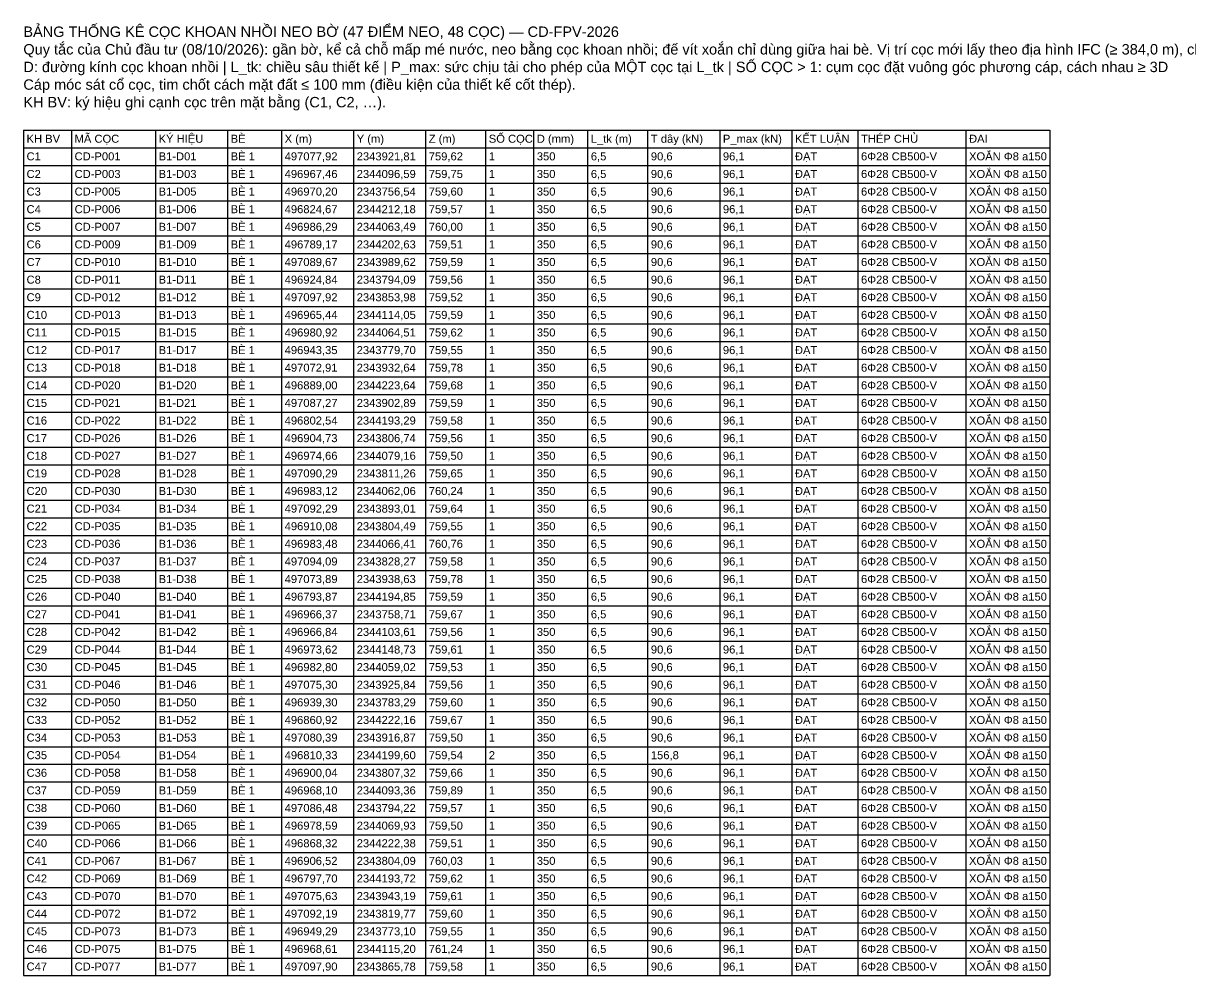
# Model space of a CAD drawing. Header units: metres. Extents: x 496742 to 497680, y 2343756 to 2344226.
# Drawn here: x 497127.9 to 497302.9, y 2344082.9 to 2344225.7 of the extents above; entities that cross this region are included whole.
import ezdxf

# ---------------------------------------------------------------- set-up
doc = ezdxf.new("R2010")
doc.units = ezdxf.units.M
doc.layers.add('07_BANG_THONG_KE_COC_BO', color=7, linetype='Continuous')
doc.styles.add('VN', font='arial.ttf')

msp = doc.modelspace()

# ---------------------------------------------------------------- linework, layer by layer
at = {"layer": '07_BANG_THONG_KE_COC_BO'}
for p, q in [((497127.92, 2344209.648), (497281.82, 2344209.648)), ((497127.92, 2344209.648), (497127.92, 2344082.928)), ((497135.12, 2344209.648), (497135.12, 2344082.928)), ((497147.72, 2344209.648), (497147.72, 2344082.928)), ((497158.52, 2344209.648), (497158.52, 2344082.928)), ((497166.62, 2344209.648), (497166.62, 2344082.928)), ((497177.42, 2344209.648), (497177.42, 2344082.928)), ((497188.22, 2344209.648), (497188.22, 2344082.928)), ((497197.22, 2344209.648), (497197.22, 2344082.928)), ((497204.42, 2344209.648), (497204.42, 2344082.928)), ((497212.52, 2344209.648), (497212.52, 2344082.928)), ((497221.52, 2344209.648), (497221.52, 2344082.928)), ((497232.32, 2344209.648), (497232.32, 2344082.928)), ((497243.12, 2344209.648), (497243.12, 2344082.928)), ((497253.02, 2344209.648), (497253.02, 2344082.928)), ((497269.22, 2344209.648), (497269.22, 2344082.928)), ((497281.82, 2344209.648), (497281.82, 2344082.928)), ((497127.92, 2344207.008), (497281.82, 2344207.008)), ((497127.92, 2344204.368), (497281.82, 2344204.368)), ((497127.92, 2344201.728), (497281.82, 2344201.728)), ((497127.92, 2344199.088), (497281.82, 2344199.088)), ((497127.92, 2344196.448), (497281.82, 2344196.448)), ((497127.92, 2344193.808), (497281.82, 2344193.808)), ((497127.92, 2344191.168), (497281.82, 2344191.168)), ((497127.92, 2344188.528), (497281.82, 2344188.528)), ((497127.92, 2344185.888), (497281.82, 2344185.888)), ((497127.92, 2344183.248), (497281.82, 2344183.248)), ((497127.92, 2344180.608), (497281.82, 2344180.608)), ((497127.92, 2344177.968), (497281.82, 2344177.968)), ((497127.92, 2344175.328), (497281.82, 2344175.328)), ((497127.92, 2344172.688), (497281.82, 2344172.688)), ((497127.92, 2344170.048), (497281.82, 2344170.048)), ((497127.92, 2344167.408), (497281.82, 2344167.408)), ((497127.92, 2344164.768), (497281.82, 2344164.768)), ((497127.92, 2344162.128), (497281.82, 2344162.128)), ((497127.92, 2344159.488), (497281.82, 2344159.488)), ((497127.92, 2344156.848), (497281.82, 2344156.848)), ((497127.92, 2344154.208), (497281.82, 2344154.208)), ((497127.92, 2344151.568), (497281.82, 2344151.568)), ((497127.92, 2344148.928), (497281.82, 2344148.928)), ((497127.92, 2344146.288), (497281.82, 2344146.288)), ((497127.92, 2344143.648), (497281.82, 2344143.648)), ((497127.92, 2344141.008), (497281.82, 2344141.008)), ((497127.92, 2344138.368), (497281.82, 2344138.368)), ((497127.92, 2344135.728), (497281.82, 2344135.728)), ((497127.92, 2344133.088), (497281.82, 2344133.088)), ((497127.92, 2344130.448), (497281.82, 2344130.448)), ((497127.92, 2344127.808), (497281.82, 2344127.808)), ((497127.92, 2344125.168), (497281.82, 2344125.168)), ((497127.92, 2344122.528), (497281.82, 2344122.528)), ((497127.92, 2344119.888), (497281.82, 2344119.888)), ((497127.92, 2344117.248), (497281.82, 2344117.248)), ((497127.92, 2344114.608), (497281.82, 2344114.608)), ((497127.92, 2344111.968), (497281.82, 2344111.968)), ((497127.92, 2344109.328), (497281.82, 2344109.328)), ((497127.92, 2344106.688), (497281.82, 2344106.688)), ((497127.92, 2344104.048), (497281.82, 2344104.048)), ((497127.92, 2344101.408), (497281.82, 2344101.408)), ((497127.92, 2344098.768), (497281.82, 2344098.768)), ((497127.92, 2344096.128), (497281.82, 2344096.128)), ((497127.92, 2344093.488), (497281.82, 2344093.488)), ((497127.92, 2344090.848), (497281.82, 2344090.848)), ((497127.92, 2344088.208), (497281.82, 2344088.208)), ((497127.92, 2344085.568), (497281.82, 2344085.568)), ((497127.92, 2344082.928), (497281.82, 2344082.928))]:
    msp.add_line(p, q, dxfattribs=at)

# ---------------------------------------------------------------- texts
at = {"layer": '07_BANG_THONG_KE_COC_BO', "style": 'VN'}
for s, height, p in [('BẢNG THỐNG KÊ CỌC KHOAN NHỒI NEO BỜ (47 ĐIỂM NEO, 48 CỌC) — CD-FPV-2026', 1.56, (497127.92, 2344223.64)), ('Quy tắc của Chủ đầu tư (08/10/2026): gần bờ, kể cả chỗ mấp mé nước, neo bằng cọc khoan nhồi; đế vít xoắn chỉ dùng giữa hai bè. Vị trí cọc mới lấy theo địa hình IFC (≥ 384,0 m), chưa phải khảo sát.', 1.56, (497127.92, 2344221)), ('D: đường kính cọc khoan nhồi | L_tk: chiều sâu thiết kế | P_max: sức chịu tải cho phép của MỘT cọc tại L_tk | SỐ CỌC > 1: cụm cọc đặt vuông góc phương cáp, cách nhau ≥ 3D', 1.56, (497127.92, 2344218.36)), ('Cáp móc sát cổ cọc, tim chốt cách mặt đất ≤ 100 mm (điều kiện của thiết kế cốt thép).', 1.56, (497127.92, 2344215.72)), ('KH BV: ký hiệu ghi cạnh cọc trên mặt bằng (C1, C2, …).', 1.56, (497127.92, 2344213.08)), ('MÃ CỌC', 1.2, (497135.6, 2344207.776)), ('KÝ HIỆU', 1.2, (497148.2, 2344207.776)), ('BÈ', 1.2, (497159, 2344207.776)), ('SỐ CỌC', 1.2, (497197.7, 2344207.776)), ('KẾT LUẬN', 1.2, (497243.6, 2344207.776)), ('THÉP CHỦ', 1.2, (497253.5, 2344207.776)), ('KH BV', 1.2, (497128.4, 2344207.776)), ('X (m)', 1.2, (497167.1, 2344207.776)), ('Y (m)', 1.2, (497177.9, 2344207.776)), ('Z (m)', 1.2, (497188.7, 2344207.776)), ('D (mm)', 1.2, (497204.9, 2344207.776)), ('L_tk (m)', 1.2, (497213, 2344207.776)), ('T dây (kN)', 1.2, (497222, 2344207.776)), ('P_max (kN)', 1.2, (497232.8, 2344207.776)), ('ĐAI', 1.2, (497269.7, 2344207.776)), ('C1', 1.2, (497128.4, 2344205.136)), ('CD-P001', 1.2, (497135.6, 2344205.136)), ('B1-D01', 1.2, (497148.2, 2344205.136)), ('BÈ 1', 1.2, (497159, 2344205.136)), ('497077,92', 1.2, (497167.1, 2344205.136)), ('2343921,81', 1.2, (497177.9, 2344205.136)), ('759,62', 1.2, (497188.7, 2344205.136)), ('1', 1.2, (497197.7, 2344205.136)), ('350', 1.2, (497204.9, 2344205.136)), ('6,5', 1.2, (497213, 2344205.136)), ('90,6', 1.2, (497222, 2344205.136)), ('96,1', 1.2, (497232.8, 2344205.136)), ('ĐẠT', 1.2, (497243.6, 2344205.136)), ('6Φ28 CB500-V', 1.2, (497253.5, 2344205.136)), ('XOẮN Φ8 a150', 1.2, (497269.7, 2344205.136)), ('BÈ 1', 1.2, (497159, 2344202.496)), ('XOẮN Φ8 a150', 1.2, (497269.7, 2344202.496)), ('C2', 1.2, (497128.4, 2344202.496)), ('CD-P003', 1.2, (497135.6, 2344202.496)), ('B1-D03', 1.2, (497148.2, 2344202.496)), ('496967,46', 1.2, (497167.1, 2344202.496)), ('2344096,59', 1.2, (497177.9, 2344202.496)), ('759,75', 1.2, (497188.7, 2344202.496)), ('1', 1.2, (497197.7, 2344202.496)), ('350', 1.2, (497204.9, 2344202.496)), ('6,5', 1.2, (497213, 2344202.496)), ('90,6', 1.2, (497222, 2344202.496)), ('96,1', 1.2, (497232.8, 2344202.496)), ('ĐẠT', 1.2, (497243.6, 2344202.496)), ('6Φ28 CB500-V', 1.2, (497253.5, 2344202.496)), ('C3', 1.2, (497128.4, 2344199.856)), ('CD-P005', 1.2, (497135.6, 2344199.856)), ('B1-D05', 1.2, (497148.2, 2344199.856)), ('BÈ 1', 1.2, (497159, 2344199.856)), ('496970,20', 1.2, (497167.1, 2344199.856)), ('2343756,54', 1.2, (497177.9, 2344199.856)), ('759,60', 1.2, (497188.7, 2344199.856)), ('1', 1.2, (497197.7, 2344199.856)), ('350', 1.2, (497204.9, 2344199.856)), ('6,5', 1.2, (497213, 2344199.856)), ('90,6', 1.2, (497222, 2344199.856)), ('96,1', 1.2, (497232.8, 2344199.856)), ('ĐẠT', 1.2, (497243.6, 2344199.856)), ('6Φ28 CB500-V', 1.2, (497253.5, 2344199.856)), ('XOẮN Φ8 a150', 1.2, (497269.7, 2344199.856)), ('BÈ 1', 1.2, (497159, 2344197.216)), ('XOẮN Φ8 a150', 1.2, (497269.7, 2344197.216)), ('C4', 1.2, (497128.4, 2344197.216)), ('CD-P006', 1.2, (497135.6, 2344197.216)), ('B1-D06', 1.2, (497148.2, 2344197.216)), ('496824,67', 1.2, (497167.1, 2344197.216)), ('2344212,18', 1.2, (497177.9, 2344197.216)), ('759,57', 1.2, (497188.7, 2344197.216)), ('1', 1.2, (497197.7, 2344197.216)), ('350', 1.2, (497204.9, 2344197.216)), ('6,5', 1.2, (497213, 2344197.216)), ('90,6', 1.2, (497222, 2344197.216)), ('96,1', 1.2, (497232.8, 2344197.216)), ('ĐẠT', 1.2, (497243.6, 2344197.216)), ('6Φ28 CB500-V', 1.2, (497253.5, 2344197.216)), ('C5', 1.2, (497128.4, 2344194.576)), ('CD-P007', 1.2, (497135.6, 2344194.576)), ('B1-D07', 1.2, (497148.2, 2344194.576)), ('BÈ 1', 1.2, (497159, 2344194.576)), ('496986,29', 1.2, (497167.1, 2344194.576)), ('2344063,49', 1.2, (497177.9, 2344194.576)), ('760,00', 1.2, (497188.7, 2344194.576)), ('1', 1.2, (497197.7, 2344194.576)), ('350', 1.2, (497204.9, 2344194.576)), ('6,5', 1.2, (497213, 2344194.576)), ('90,6', 1.2, (497222, 2344194.576)), ('96,1', 1.2, (497232.8, 2344194.576)), ('ĐẠT', 1.2, (497243.6, 2344194.576)), ('6Φ28 CB500-V', 1.2, (497253.5, 2344194.576)), ('XOẮN Φ8 a150', 1.2, (497269.7, 2344194.576)), ('BÈ 1', 1.2, (497159, 2344191.936)), ('XOẮN Φ8 a150', 1.2, (497269.7, 2344191.936)), ('C6', 1.2, (497128.4, 2344191.936)), ('CD-P009', 1.2, (497135.6, 2344191.936)), ('B1-D09', 1.2, (497148.2, 2344191.936)), ('496789,17', 1.2, (497167.1, 2344191.936)), ('2344202,63', 1.2, (497177.9, 2344191.936)), ('759,51', 1.2, (497188.7, 2344191.936)), ('1', 1.2, (497197.7, 2344191.936)), ('350', 1.2, (497204.9, 2344191.936)), ('6,5', 1.2, (497213, 2344191.936)), ('90,6', 1.2, (497222, 2344191.936)), ('96,1', 1.2, (497232.8, 2344191.936)), ('ĐẠT', 1.2, (497243.6, 2344191.936)), ('6Φ28 CB500-V', 1.2, (497253.5, 2344191.936)), ('C7', 1.2, (497128.4, 2344189.296)), ('CD-P010', 1.2, (497135.6, 2344189.296)), ('B1-D10', 1.2, (497148.2, 2344189.296)), ('BÈ 1', 1.2, (497159, 2344189.296)), ('497089,67', 1.2, (497167.1, 2344189.296)), ('2343989,62', 1.2, (497177.9, 2344189.296)), ('759,59', 1.2, (497188.7, 2344189.296)), ('1', 1.2, (497197.7, 2344189.296)), ('350', 1.2, (497204.9, 2344189.296)), ('6,5', 1.2, (497213, 2344189.296)), ('90,6', 1.2, (497222, 2344189.296)), ('96,1', 1.2, (497232.8, 2344189.296)), ('ĐẠT', 1.2, (497243.6, 2344189.296)), ('6Φ28 CB500-V', 1.2, (497253.5, 2344189.296)), ('XOẮN Φ8 a150', 1.2, (497269.7, 2344189.296)), ('BÈ 1', 1.2, (497159, 2344186.656)), ('XOẮN Φ8 a150', 1.2, (497269.7, 2344186.656)), ('C8', 1.2, (497128.4, 2344186.656)), ('CD-P011', 1.2, (497135.6, 2344186.656)), ('B1-D11', 1.2, (497148.2, 2344186.656)), ('496924,84', 1.2, (497167.1, 2344186.656)), ('2343794,09', 1.2, (497177.9, 2344186.656)), ('759,56', 1.2, (497188.7, 2344186.656)), ('1', 1.2, (497197.7, 2344186.656)), ('350', 1.2, (497204.9, 2344186.656)), ('6,5', 1.2, (497213, 2344186.656)), ('90,6', 1.2, (497222, 2344186.656)), ('96,1', 1.2, (497232.8, 2344186.656)), ('ĐẠT', 1.2, (497243.6, 2344186.656)), ('6Φ28 CB500-V', 1.2, (497253.5, 2344186.656)), ('C9', 1.2, (497128.4, 2344184.016)), ('CD-P012', 1.2, (497135.6, 2344184.016)), ('B1-D12', 1.2, (497148.2, 2344184.016)), ('BÈ 1', 1.2, (497159, 2344184.016)), ('497097,92', 1.2, (497167.1, 2344184.016)), ('2343853,98', 1.2, (497177.9, 2344184.016)), ('759,52', 1.2, (497188.7, 2344184.016)), ('1', 1.2, (497197.7, 2344184.016)), ('350', 1.2, (497204.9, 2344184.016)), ('6,5', 1.2, (497213, 2344184.016)), ('90,6', 1.2, (497222, 2344184.016)), ('96,1', 1.2, (497232.8, 2344184.016)), ('ĐẠT', 1.2, (497243.6, 2344184.016)), ('6Φ28 CB500-V', 1.2, (497253.5, 2344184.016)), ('XOẮN Φ8 a150', 1.2, (497269.7, 2344184.016)), ('BÈ 1', 1.2, (497159, 2344181.376)), ('XOẮN Φ8 a150', 1.2, (497269.7, 2344181.376)), ('C10', 1.2, (497128.4, 2344181.376)), ('CD-P013', 1.2, (497135.6, 2344181.376)), ('B1-D13', 1.2, (497148.2, 2344181.376)), ('496965,44', 1.2, (497167.1, 2344181.376)), ('2344114,05', 1.2, (497177.9, 2344181.376)), ('759,59', 1.2, (497188.7, 2344181.376)), ('1', 1.2, (497197.7, 2344181.376)), ('350', 1.2, (497204.9, 2344181.376)), ('6,5', 1.2, (497213, 2344181.376)), ('90,6', 1.2, (497222, 2344181.376)), ('96,1', 1.2, (497232.8, 2344181.376)), ('ĐẠT', 1.2, (497243.6, 2344181.376)), ('6Φ28 CB500-V', 1.2, (497253.5, 2344181.376)), ('C11', 1.2, (497128.4, 2344178.736)), ('CD-P015', 1.2, (497135.6, 2344178.736)), ('B1-D15', 1.2, (497148.2, 2344178.736)), ('BÈ 1', 1.2, (497159, 2344178.736)), ('496980,92', 1.2, (497167.1, 2344178.736)), ('2344064,51', 1.2, (497177.9, 2344178.736)), ('759,62', 1.2, (497188.7, 2344178.736)), ('1', 1.2, (497197.7, 2344178.736)), ('350', 1.2, (497204.9, 2344178.736)), ('6,5', 1.2, (497213, 2344178.736)), ('90,6', 1.2, (497222, 2344178.736)), ('96,1', 1.2, (497232.8, 2344178.736)), ('ĐẠT', 1.2, (497243.6, 2344178.736)), ('6Φ28 CB500-V', 1.2, (497253.5, 2344178.736)), ('XOẮN Φ8 a150', 1.2, (497269.7, 2344178.736)), ('BÈ 1', 1.2, (497159, 2344176.096)), ('XOẮN Φ8 a150', 1.2, (497269.7, 2344176.096)), ('C12', 1.2, (497128.4, 2344176.096)), ('CD-P017', 1.2, (497135.6, 2344176.096)), ('B1-D17', 1.2, (497148.2, 2344176.096)), ('496943,35', 1.2, (497167.1, 2344176.096)), ('2343779,70', 1.2, (497177.9, 2344176.096)), ('759,55', 1.2, (497188.7, 2344176.096)), ('1', 1.2, (497197.7, 2344176.096)), ('350', 1.2, (497204.9, 2344176.096)), ('6,5', 1.2, (497213, 2344176.096)), ('90,6', 1.2, (497222, 2344176.096)), ('96,1', 1.2, (497232.8, 2344176.096)), ('ĐẠT', 1.2, (497243.6, 2344176.096)), ('6Φ28 CB500-V', 1.2, (497253.5, 2344176.096)), ('C13', 1.2, (497128.4, 2344173.456)), ('CD-P018', 1.2, (497135.6, 2344173.456)), ('B1-D18', 1.2, (497148.2, 2344173.456)), ('BÈ 1', 1.2, (497159, 2344173.456)), ('497072,91', 1.2, (497167.1, 2344173.456)), ('2343932,64', 1.2, (497177.9, 2344173.456)), ('759,78', 1.2, (497188.7, 2344173.456)), ('1', 1.2, (497197.7, 2344173.456)), ('350', 1.2, (497204.9, 2344173.456)), ('6,5', 1.2, (497213, 2344173.456)), ('90,6', 1.2, (497222, 2344173.456)), ('96,1', 1.2, (497232.8, 2344173.456)), ('ĐẠT', 1.2, (497243.6, 2344173.456)), ('6Φ28 CB500-V', 1.2, (497253.5, 2344173.456)), ('XOẮN Φ8 a150', 1.2, (497269.7, 2344173.456)), ('XOẮN Φ8 a150', 1.2, (497269.7, 2344170.816)), ('C14', 1.2, (497128.4, 2344170.816)), ('CD-P020', 1.2, (497135.6, 2344170.816)), ('B1-D20', 1.2, (497148.2, 2344170.816)), ('BÈ 1', 1.2, (497159, 2344170.816)), ('496889,00', 1.2, (497167.1, 2344170.816)), ('2344223,64', 1.2, (497177.9, 2344170.816)), ('759,68', 1.2, (497188.7, 2344170.816)), ('1', 1.2, (497197.7, 2344170.816)), ('350', 1.2, (497204.9, 2344170.816)), ('6,5', 1.2, (497213, 2344170.816)), ('90,6', 1.2, (497222, 2344170.816)), ('96,1', 1.2, (497232.8, 2344170.816)), ('ĐẠT', 1.2, (497243.6, 2344170.816)), ('6Φ28 CB500-V', 1.2, (497253.5, 2344170.816)), ('C15', 1.2, (497128.4, 2344168.176)), ('CD-P021', 1.2, (497135.6, 2344168.176)), ('B1-D21', 1.2, (497148.2, 2344168.176)), ('BÈ 1', 1.2, (497159, 2344168.176)), ('497087,27', 1.2, (497167.1, 2344168.176)), ('2343902,89', 1.2, (497177.9, 2344168.176)), ('759,59', 1.2, (497188.7, 2344168.176)), ('1', 1.2, (497197.7, 2344168.176)), ('350', 1.2, (497204.9, 2344168.176)), ('6,5', 1.2, (497213, 2344168.176)), ('90,6', 1.2, (497222, 2344168.176)), ('96,1', 1.2, (497232.8, 2344168.176)), ('ĐẠT', 1.2, (497243.6, 2344168.176)), ('6Φ28 CB500-V', 1.2, (497253.5, 2344168.176)), ('XOẮN Φ8 a150', 1.2, (497269.7, 2344168.176)), ('C16', 1.2, (497128.4, 2344165.536)), ('CD-P022', 1.2, (497135.6, 2344165.536)), ('B1-D22', 1.2, (497148.2, 2344165.536)), ('BÈ 1', 1.2, (497159, 2344165.536)), ('496802,54', 1.2, (497167.1, 2344165.536)), ('2344193,29', 1.2, (497177.9, 2344165.536)), ('759,58', 1.2, (497188.7, 2344165.536)), ('1', 1.2, (497197.7, 2344165.536)), ('350', 1.2, (497204.9, 2344165.536)), ('6,5', 1.2, (497213, 2344165.536)), ('90,6', 1.2, (497222, 2344165.536)), ('96,1', 1.2, (497232.8, 2344165.536)), ('ĐẠT', 1.2, (497243.6, 2344165.536)), ('6Φ28 CB500-V', 1.2, (497253.5, 2344165.536)), ('XOẮN Φ8 a150', 1.2, (497269.7, 2344165.536)), ('C17', 1.2, (497128.4, 2344162.896)), ('CD-P026', 1.2, (497135.6, 2344162.896)), ('B1-D26', 1.2, (497148.2, 2344162.896)), ('BÈ 1', 1.2, (497159, 2344162.896)), ('496904,73', 1.2, (497167.1, 2344162.896)), ('2343806,74', 1.2, (497177.9, 2344162.896)), ('759,56', 1.2, (497188.7, 2344162.896)), ('1', 1.2, (497197.7, 2344162.896)), ('350', 1.2, (497204.9, 2344162.896)), ('6,5', 1.2, (497213, 2344162.896)), ('90,6', 1.2, (497222, 2344162.896)), ('96,1', 1.2, (497232.8, 2344162.896)), ('ĐẠT', 1.2, (497243.6, 2344162.896)), ('6Φ28 CB500-V', 1.2, (497253.5, 2344162.896)), ('XOẮN Φ8 a150', 1.2, (497269.7, 2344162.896)), ('C18', 1.2, (497128.4, 2344160.256)), ('CD-P027', 1.2, (497135.6, 2344160.256)), ('B1-D27', 1.2, (497148.2, 2344160.256)), ('BÈ 1', 1.2, (497159, 2344160.256)), ('496974,66', 1.2, (497167.1, 2344160.256)), ('2344079,16', 1.2, (497177.9, 2344160.256)), ('759,50', 1.2, (497188.7, 2344160.256)), ('1', 1.2, (497197.7, 2344160.256)), ('350', 1.2, (497204.9, 2344160.256)), ('6,5', 1.2, (497213, 2344160.256)), ('90,6', 1.2, (497222, 2344160.256)), ('96,1', 1.2, (497232.8, 2344160.256)), ('ĐẠT', 1.2, (497243.6, 2344160.256)), ('6Φ28 CB500-V', 1.2, (497253.5, 2344160.256)), ('XOẮN Φ8 a150', 1.2, (497269.7, 2344160.256)), ('C19', 1.2, (497128.4, 2344157.616)), ('CD-P028', 1.2, (497135.6, 2344157.616)), ('B1-D28', 1.2, (497148.2, 2344157.616)), ('BÈ 1', 1.2, (497159, 2344157.616)), ('497090,29', 1.2, (497167.1, 2344157.616)), ('2343811,26', 1.2, (497177.9, 2344157.616)), ('759,65', 1.2, (497188.7, 2344157.616)), ('1', 1.2, (497197.7, 2344157.616)), ('350', 1.2, (497204.9, 2344157.616)), ('6,5', 1.2, (497213, 2344157.616)), ('90,6', 1.2, (497222, 2344157.616)), ('96,1', 1.2, (497232.8, 2344157.616)), ('ĐẠT', 1.2, (497243.6, 2344157.616)), ('6Φ28 CB500-V', 1.2, (497253.5, 2344157.616)), ('XOẮN Φ8 a150', 1.2, (497269.7, 2344157.616)), ('C20', 1.2, (497128.4, 2344154.976)), ('CD-P030', 1.2, (497135.6, 2344154.976)), ('B1-D30', 1.2, (497148.2, 2344154.976)), ('BÈ 1', 1.2, (497159, 2344154.976)), ('496983,12', 1.2, (497167.1, 2344154.976)), ('2344062,06', 1.2, (497177.9, 2344154.976)), ('760,24', 1.2, (497188.7, 2344154.976)), ('1', 1.2, (497197.7, 2344154.976)), ('350', 1.2, (497204.9, 2344154.976)), ('6,5', 1.2, (497213, 2344154.976)), ('90,6', 1.2, (497222, 2344154.976)), ('96,1', 1.2, (497232.8, 2344154.976)), ('ĐẠT', 1.2, (497243.6, 2344154.976)), ('6Φ28 CB500-V', 1.2, (497253.5, 2344154.976)), ('XOẮN Φ8 a150', 1.2, (497269.7, 2344154.976)), ('C21', 1.2, (497128.4, 2344152.336)), ('CD-P034', 1.2, (497135.6, 2344152.336)), ('B1-D34', 1.2, (497148.2, 2344152.336)), ('BÈ 1', 1.2, (497159, 2344152.336)), ('497092,29', 1.2, (497167.1, 2344152.336)), ('2343893,01', 1.2, (497177.9, 2344152.336)), ('759,64', 1.2, (497188.7, 2344152.336)), ('1', 1.2, (497197.7, 2344152.336)), ('350', 1.2, (497204.9, 2344152.336)), ('6,5', 1.2, (497213, 2344152.336)), ('90,6', 1.2, (497222, 2344152.336)), ('96,1', 1.2, (497232.8, 2344152.336)), ('ĐẠT', 1.2, (497243.6, 2344152.336)), ('6Φ28 CB500-V', 1.2, (497253.5, 2344152.336)), ('XOẮN Φ8 a150', 1.2, (497269.7, 2344152.336)), ('C22', 1.2, (497128.4, 2344149.696)), ('CD-P035', 1.2, (497135.6, 2344149.696)), ('B1-D35', 1.2, (497148.2, 2344149.696)), ('BÈ 1', 1.2, (497159, 2344149.696)), ('496910,08', 1.2, (497167.1, 2344149.696)), ('2343804,49', 1.2, (497177.9, 2344149.696)), ('759,55', 1.2, (497188.7, 2344149.696)), ('1', 1.2, (497197.7, 2344149.696)), ('350', 1.2, (497204.9, 2344149.696)), ('6,5', 1.2, (497213, 2344149.696)), ('90,6', 1.2, (497222, 2344149.696)), ('96,1', 1.2, (497232.8, 2344149.696)), ('ĐẠT', 1.2, (497243.6, 2344149.696)), ('6Φ28 CB500-V', 1.2, (497253.5, 2344149.696)), ('XOẮN Φ8 a150', 1.2, (497269.7, 2344149.696)), ('C23', 1.2, (497128.4, 2344147.056)), ('CD-P036', 1.2, (497135.6, 2344147.056)), ('B1-D36', 1.2, (497148.2, 2344147.056)), ('BÈ 1', 1.2, (497159, 2344147.056)), ('496983,48', 1.2, (497167.1, 2344147.056)), ('2344066,41', 1.2, (497177.9, 2344147.056)), ('760,76', 1.2, (497188.7, 2344147.056)), ('1', 1.2, (497197.7, 2344147.056)), ('350', 1.2, (497204.9, 2344147.056)), ('6,5', 1.2, (497213, 2344147.056)), ('90,6', 1.2, (497222, 2344147.056)), ('96,1', 1.2, (497232.8, 2344147.056)), ('ĐẠT', 1.2, (497243.6, 2344147.056)), ('6Φ28 CB500-V', 1.2, (497253.5, 2344147.056)), ('XOẮN Φ8 a150', 1.2, (497269.7, 2344147.056)), ('C24', 1.2, (497128.4, 2344144.416)), ('CD-P037', 1.2, (497135.6, 2344144.416)), ('B1-D37', 1.2, (497148.2, 2344144.416)), ('BÈ 1', 1.2, (497159, 2344144.416)), ('497094,09', 1.2, (497167.1, 2344144.416)), ('2343828,27', 1.2, (497177.9, 2344144.416)), ('759,58', 1.2, (497188.7, 2344144.416)), ('1', 1.2, (497197.7, 2344144.416)), ('350', 1.2, (497204.9, 2344144.416)), ('6,5', 1.2, (497213, 2344144.416)), ('90,6', 1.2, (497222, 2344144.416)), ('96,1', 1.2, (497232.8, 2344144.416)), ('ĐẠT', 1.2, (497243.6, 2344144.416)), ('6Φ28 CB500-V', 1.2, (497253.5, 2344144.416)), ('XOẮN Φ8 a150', 1.2, (497269.7, 2344144.416)), ('C25', 1.2, (497128.4, 2344141.776)), ('CD-P038', 1.2, (497135.6, 2344141.776)), ('B1-D38', 1.2, (497148.2, 2344141.776)), ('BÈ 1', 1.2, (497159, 2344141.776)), ('497073,89', 1.2, (497167.1, 2344141.776)), ('2343938,63', 1.2, (497177.9, 2344141.776)), ('759,78', 1.2, (497188.7, 2344141.776)), ('1', 1.2, (497197.7, 2344141.776)), ('350', 1.2, (497204.9, 2344141.776)), ('6,5', 1.2, (497213, 2344141.776)), ('90,6', 1.2, (497222, 2344141.776)), ('96,1', 1.2, (497232.8, 2344141.776)), ('ĐẠT', 1.2, (497243.6, 2344141.776)), ('6Φ28 CB500-V', 1.2, (497253.5, 2344141.776)), ('XOẮN Φ8 a150', 1.2, (497269.7, 2344141.776)), ('C26', 1.2, (497128.4, 2344139.136)), ('CD-P040', 1.2, (497135.6, 2344139.136)), ('B1-D40', 1.2, (497148.2, 2344139.136)), ('BÈ 1', 1.2, (497159, 2344139.136)), ('496793,87', 1.2, (497167.1, 2344139.136)), ('2344194,85', 1.2, (497177.9, 2344139.136)), ('759,59', 1.2, (497188.7, 2344139.136)), ('1', 1.2, (497197.7, 2344139.136)), ('350', 1.2, (497204.9, 2344139.136)), ('6,5', 1.2, (497213, 2344139.136)), ('90,6', 1.2, (497222, 2344139.136)), ('96,1', 1.2, (497232.8, 2344139.136)), ('ĐẠT', 1.2, (497243.6, 2344139.136)), ('6Φ28 CB500-V', 1.2, (497253.5, 2344139.136)), ('XOẮN Φ8 a150', 1.2, (497269.7, 2344139.136)), ('C27', 1.2, (497128.4, 2344136.496)), ('CD-P041', 1.2, (497135.6, 2344136.496)), ('B1-D41', 1.2, (497148.2, 2344136.496)), ('BÈ 1', 1.2, (497159, 2344136.496)), ('496966,37', 1.2, (497167.1, 2344136.496)), ('2343758,71', 1.2, (497177.9, 2344136.496)), ('759,67', 1.2, (497188.7, 2344136.496)), ('1', 1.2, (497197.7, 2344136.496)), ('350', 1.2, (497204.9, 2344136.496)), ('6,5', 1.2, (497213, 2344136.496)), ('90,6', 1.2, (497222, 2344136.496)), ('96,1', 1.2, (497232.8, 2344136.496)), ('ĐẠT', 1.2, (497243.6, 2344136.496)), ('6Φ28 CB500-V', 1.2, (497253.5, 2344136.496)), ('XOẮN Φ8 a150', 1.2, (497269.7, 2344136.496)), ('C28', 1.2, (497128.4, 2344133.856)), ('CD-P042', 1.2, (497135.6, 2344133.856)), ('B1-D42', 1.2, (497148.2, 2344133.856)), ('BÈ 1', 1.2, (497159, 2344133.856)), ('496966,84', 1.2, (497167.1, 2344133.856)), ('2344103,61', 1.2, (497177.9, 2344133.856)), ('759,56', 1.2, (497188.7, 2344133.856)), ('1', 1.2, (497197.7, 2344133.856)), ('350', 1.2, (497204.9, 2344133.856)), ('6,5', 1.2, (497213, 2344133.856)), ('90,6', 1.2, (497222, 2344133.856)), ('96,1', 1.2, (497232.8, 2344133.856)), ('ĐẠT', 1.2, (497243.6, 2344133.856)), ('6Φ28 CB500-V', 1.2, (497253.5, 2344133.856)), ('XOẮN Φ8 a150', 1.2, (497269.7, 2344133.856)), ('C29', 1.2, (497128.4, 2344131.216)), ('CD-P044', 1.2, (497135.6, 2344131.216)), ('B1-D44', 1.2, (497148.2, 2344131.216)), ('BÈ 1', 1.2, (497159, 2344131.216)), ('496973,62', 1.2, (497167.1, 2344131.216)), ('2344148,73', 1.2, (497177.9, 2344131.216)), ('759,61', 1.2, (497188.7, 2344131.216)), ('1', 1.2, (497197.7, 2344131.216)), ('350', 1.2, (497204.9, 2344131.216)), ('6,5', 1.2, (497213, 2344131.216)), ('90,6', 1.2, (497222, 2344131.216)), ('96,1', 1.2, (497232.8, 2344131.216)), ('ĐẠT', 1.2, (497243.6, 2344131.216)), ('6Φ28 CB500-V', 1.2, (497253.5, 2344131.216)), ('XOẮN Φ8 a150', 1.2, (497269.7, 2344131.216)), ('C30', 1.2, (497128.4, 2344128.576)), ('CD-P045', 1.2, (497135.6, 2344128.576)), ('B1-D45', 1.2, (497148.2, 2344128.576)), ('BÈ 1', 1.2, (497159, 2344128.576)), ('496982,80', 1.2, (497167.1, 2344128.576)), ('2344059,02', 1.2, (497177.9, 2344128.576)), ('759,53', 1.2, (497188.7, 2344128.576)), ('1', 1.2, (497197.7, 2344128.576)), ('350', 1.2, (497204.9, 2344128.576)), ('6,5', 1.2, (497213, 2344128.576)), ('90,6', 1.2, (497222, 2344128.576)), ('96,1', 1.2, (497232.8, 2344128.576)), ('ĐẠT', 1.2, (497243.6, 2344128.576)), ('6Φ28 CB500-V', 1.2, (497253.5, 2344128.576)), ('XOẮN Φ8 a150', 1.2, (497269.7, 2344128.576)), ('C31', 1.2, (497128.4, 2344125.936)), ('CD-P046', 1.2, (497135.6, 2344125.936)), ('B1-D46', 1.2, (497148.2, 2344125.936)), ('BÈ 1', 1.2, (497159, 2344125.936)), ('497075,30', 1.2, (497167.1, 2344125.936)), ('2343925,84', 1.2, (497177.9, 2344125.936)), ('759,56', 1.2, (497188.7, 2344125.936)), ('1', 1.2, (497197.7, 2344125.936)), ('350', 1.2, (497204.9, 2344125.936)), ('6,5', 1.2, (497213, 2344125.936)), ('90,6', 1.2, (497222, 2344125.936)), ('96,1', 1.2, (497232.8, 2344125.936)), ('ĐẠT', 1.2, (497243.6, 2344125.936)), ('6Φ28 CB500-V', 1.2, (497253.5, 2344125.936)), ('XOẮN Φ8 a150', 1.2, (497269.7, 2344125.936)), ('C32', 1.2, (497128.4, 2344123.296)), ('CD-P050', 1.2, (497135.6, 2344123.296)), ('B1-D50', 1.2, (497148.2, 2344123.296)), ('BÈ 1', 1.2, (497159, 2344123.296)), ('496939,30', 1.2, (497167.1, 2344123.296)), ('2343783,29', 1.2, (497177.9, 2344123.296)), ('759,60', 1.2, (497188.7, 2344123.296)), ('1', 1.2, (497197.7, 2344123.296)), ('350', 1.2, (497204.9, 2344123.296)), ('6,5', 1.2, (497213, 2344123.296)), ('90,6', 1.2, (497222, 2344123.296)), ('96,1', 1.2, (497232.8, 2344123.296)), ('ĐẠT', 1.2, (497243.6, 2344123.296)), ('6Φ28 CB500-V', 1.2, (497253.5, 2344123.296)), ('XOẮN Φ8 a150', 1.2, (497269.7, 2344123.296)), ('C33', 1.2, (497128.4, 2344120.656)), ('CD-P052', 1.2, (497135.6, 2344120.656)), ('B1-D52', 1.2, (497148.2, 2344120.656)), ('BÈ 1', 1.2, (497159, 2344120.656)), ('496860,92', 1.2, (497167.1, 2344120.656)), ('2344222,16', 1.2, (497177.9, 2344120.656)), ('759,67', 1.2, (497188.7, 2344120.656)), ('1', 1.2, (497197.7, 2344120.656)), ('350', 1.2, (497204.9, 2344120.656)), ('6,5', 1.2, (497213, 2344120.656)), ('90,6', 1.2, (497222, 2344120.656)), ('96,1', 1.2, (497232.8, 2344120.656)), ('ĐẠT', 1.2, (497243.6, 2344120.656)), ('6Φ28 CB500-V', 1.2, (497253.5, 2344120.656)), ('XOẮN Φ8 a150', 1.2, (497269.7, 2344120.656)), ('C34', 1.2, (497128.4, 2344118.016)), ('CD-P053', 1.2, (497135.6, 2344118.016)), ('B1-D53', 1.2, (497148.2, 2344118.016)), ('BÈ 1', 1.2, (497159, 2344118.016)), ('497080,39', 1.2, (497167.1, 2344118.016)), ('2343916,87', 1.2, (497177.9, 2344118.016)), ('759,50', 1.2, (497188.7, 2344118.016)), ('1', 1.2, (497197.7, 2344118.016)), ('350', 1.2, (497204.9, 2344118.016)), ('6,5', 1.2, (497213, 2344118.016)), ('90,6', 1.2, (497222, 2344118.016)), ('96,1', 1.2, (497232.8, 2344118.016)), ('ĐẠT', 1.2, (497243.6, 2344118.016)), ('6Φ28 CB500-V', 1.2, (497253.5, 2344118.016)), ('XOẮN Φ8 a150', 1.2, (497269.7, 2344118.016)), ('C35', 1.2, (497128.4, 2344115.376)), ('CD-P054', 1.2, (497135.6, 2344115.376)), ('B1-D54', 1.2, (497148.2, 2344115.376)), ('BÈ 1', 1.2, (497159, 2344115.376)), ('496810,33', 1.2, (497167.1, 2344115.376)), ('2344199,60', 1.2, (497177.9, 2344115.376)), ('759,54', 1.2, (497188.7, 2344115.376)), ('2', 1.2, (497197.7, 2344115.376)), ('350', 1.2, (497204.9, 2344115.376)), ('6,5', 1.2, (497213, 2344115.376)), ('156,8', 1.2, (497222, 2344115.376)), ('96,1', 1.2, (497232.8, 2344115.376)), ('ĐẠT', 1.2, (497243.6, 2344115.376)), ('6Φ28 CB500-V', 1.2, (497253.5, 2344115.376)), ('XOẮN Φ8 a150', 1.2, (497269.7, 2344115.376)), ('C36', 1.2, (497128.4, 2344112.736)), ('CD-P058', 1.2, (497135.6, 2344112.736)), ('B1-D58', 1.2, (497148.2, 2344112.736)), ('BÈ 1', 1.2, (497159, 2344112.736)), ('496900,04', 1.2, (497167.1, 2344112.736)), ('2343807,32', 1.2, (497177.9, 2344112.736)), ('759,66', 1.2, (497188.7, 2344112.736)), ('1', 1.2, (497197.7, 2344112.736)), ('350', 1.2, (497204.9, 2344112.736)), ('6,5', 1.2, (497213, 2344112.736)), ('90,6', 1.2, (497222, 2344112.736)), ('96,1', 1.2, (497232.8, 2344112.736)), ('ĐẠT', 1.2, (497243.6, 2344112.736)), ('6Φ28 CB500-V', 1.2, (497253.5, 2344112.736)), ('XOẮN Φ8 a150', 1.2, (497269.7, 2344112.736)), ('C37', 1.2, (497128.4, 2344110.096)), ('CD-P059', 1.2, (497135.6, 2344110.096)), ('B1-D59', 1.2, (497148.2, 2344110.096)), ('BÈ 1', 1.2, (497159, 2344110.096)), ('496968,10', 1.2, (497167.1, 2344110.096)), ('2344093,36', 1.2, (497177.9, 2344110.096)), ('759,89', 1.2, (497188.7, 2344110.096)), ('1', 1.2, (497197.7, 2344110.096)), ('350', 1.2, (497204.9, 2344110.096)), ('6,5', 1.2, (497213, 2344110.096)), ('90,6', 1.2, (497222, 2344110.096)), ('96,1', 1.2, (497232.8, 2344110.096)), ('ĐẠT', 1.2, (497243.6, 2344110.096)), ('6Φ28 CB500-V', 1.2, (497253.5, 2344110.096)), ('XOẮN Φ8 a150', 1.2, (497269.7, 2344110.096)), ('C38', 1.2, (497128.4, 2344107.456)), ('CD-P060', 1.2, (497135.6, 2344107.456)), ('B1-D60', 1.2, (497148.2, 2344107.456)), ('BÈ 1', 1.2, (497159, 2344107.456)), ('497086,48', 1.2, (497167.1, 2344107.456)), ('2343794,22', 1.2, (497177.9, 2344107.456)), ('759,57', 1.2, (497188.7, 2344107.456)), ('1', 1.2, (497197.7, 2344107.456)), ('350', 1.2, (497204.9, 2344107.456)), ('6,5', 1.2, (497213, 2344107.456)), ('90,6', 1.2, (497222, 2344107.456)), ('96,1', 1.2, (497232.8, 2344107.456)), ('ĐẠT', 1.2, (497243.6, 2344107.456)), ('6Φ28 CB500-V', 1.2, (497253.5, 2344107.456)), ('XOẮN Φ8 a150', 1.2, (497269.7, 2344107.456)), ('C39', 1.2, (497128.4, 2344104.816)), ('CD-P065', 1.2, (497135.6, 2344104.816)), ('B1-D65', 1.2, (497148.2, 2344104.816)), ('BÈ 1', 1.2, (497159, 2344104.816)), ('496978,59', 1.2, (497167.1, 2344104.816)), ('2344069,93', 1.2, (497177.9, 2344104.816)), ('759,50', 1.2, (497188.7, 2344104.816)), ('1', 1.2, (497197.7, 2344104.816)), ('350', 1.2, (497204.9, 2344104.816)), ('6,5', 1.2, (497213, 2344104.816)), ('90,6', 1.2, (497222, 2344104.816)), ('96,1', 1.2, (497232.8, 2344104.816)), ('ĐẠT', 1.2, (497243.6, 2344104.816)), ('6Φ28 CB500-V', 1.2, (497253.5, 2344104.816)), ('XOẮN Φ8 a150', 1.2, (497269.7, 2344104.816)), ('C40', 1.2, (497128.4, 2344102.176)), ('CD-P066', 1.2, (497135.6, 2344102.176)), ('B1-D66', 1.2, (497148.2, 2344102.176)), ('BÈ 1', 1.2, (497159, 2344102.176)), ('496868,32', 1.2, (497167.1, 2344102.176)), ('2344222,38', 1.2, (497177.9, 2344102.176)), ('759,51', 1.2, (497188.7, 2344102.176)), ('1', 1.2, (497197.7, 2344102.176)), ('350', 1.2, (497204.9, 2344102.176)), ('6,5', 1.2, (497213, 2344102.176)), ('90,6', 1.2, (497222, 2344102.176)), ('96,1', 1.2, (497232.8, 2344102.176)), ('ĐẠT', 1.2, (497243.6, 2344102.176)), ('6Φ28 CB500-V', 1.2, (497253.5, 2344102.176)), ('XOẮN Φ8 a150', 1.2, (497269.7, 2344102.176)), ('C41', 1.2, (497128.4, 2344099.536)), ('CD-P067', 1.2, (497135.6, 2344099.536)), ('B1-D67', 1.2, (497148.2, 2344099.536)), ('BÈ 1', 1.2, (497159, 2344099.536)), ('496906,52', 1.2, (497167.1, 2344099.536)), ('2343804,09', 1.2, (497177.9, 2344099.536)), ('760,03', 1.2, (497188.7, 2344099.536)), ('1', 1.2, (497197.7, 2344099.536)), ('350', 1.2, (497204.9, 2344099.536)), ('6,5', 1.2, (497213, 2344099.536)), ('90,6', 1.2, (497222, 2344099.536)), ('96,1', 1.2, (497232.8, 2344099.536)), ('ĐẠT', 1.2, (497243.6, 2344099.536)), ('6Φ28 CB500-V', 1.2, (497253.5, 2344099.536)), ('XOẮN Φ8 a150', 1.2, (497269.7, 2344099.536)), ('C42', 1.2, (497128.4, 2344096.896)), ('CD-P069', 1.2, (497135.6, 2344096.896)), ('B1-D69', 1.2, (497148.2, 2344096.896)), ('BÈ 1', 1.2, (497159, 2344096.896)), ('496797,70', 1.2, (497167.1, 2344096.896)), ('2344193,72', 1.2, (497177.9, 2344096.896)), ('759,62', 1.2, (497188.7, 2344096.896)), ('1', 1.2, (497197.7, 2344096.896)), ('350', 1.2, (497204.9, 2344096.896)), ('6,5', 1.2, (497213, 2344096.896)), ('90,6', 1.2, (497222, 2344096.896)), ('96,1', 1.2, (497232.8, 2344096.896)), ('ĐẠT', 1.2, (497243.6, 2344096.896)), ('6Φ28 CB500-V', 1.2, (497253.5, 2344096.896)), ('XOẮN Φ8 a150', 1.2, (497269.7, 2344096.896)), ('C43', 1.2, (497128.4, 2344094.256)), ('CD-P070', 1.2, (497135.6, 2344094.256)), ('B1-D70', 1.2, (497148.2, 2344094.256)), ('BÈ 1', 1.2, (497159, 2344094.256)), ('497075,63', 1.2, (497167.1, 2344094.256)), ('2343943,19', 1.2, (497177.9, 2344094.256)), ('759,61', 1.2, (497188.7, 2344094.256)), ('1', 1.2, (497197.7, 2344094.256)), ('350', 1.2, (497204.9, 2344094.256)), ('6,5', 1.2, (497213, 2344094.256)), ('90,6', 1.2, (497222, 2344094.256)), ('96,1', 1.2, (497232.8, 2344094.256)), ('ĐẠT', 1.2, (497243.6, 2344094.256)), ('6Φ28 CB500-V', 1.2, (497253.5, 2344094.256)), ('XOẮN Φ8 a150', 1.2, (497269.7, 2344094.256)), ('C44', 1.2, (497128.4, 2344091.616)), ('CD-P072', 1.2, (497135.6, 2344091.616)), ('B1-D72', 1.2, (497148.2, 2344091.616)), ('BÈ 1', 1.2, (497159, 2344091.616)), ('497092,19', 1.2, (497167.1, 2344091.616)), ('2343819,77', 1.2, (497177.9, 2344091.616)), ('759,60', 1.2, (497188.7, 2344091.616)), ('1', 1.2, (497197.7, 2344091.616)), ('350', 1.2, (497204.9, 2344091.616)), ('6,5', 1.2, (497213, 2344091.616)), ('90,6', 1.2, (497222, 2344091.616)), ('96,1', 1.2, (497232.8, 2344091.616)), ('ĐẠT', 1.2, (497243.6, 2344091.616)), ('6Φ28 CB500-V', 1.2, (497253.5, 2344091.616)), ('XOẮN Φ8 a150', 1.2, (497269.7, 2344091.616)), ('C45', 1.2, (497128.4, 2344088.976)), ('CD-P073', 1.2, (497135.6, 2344088.976)), ('B1-D73', 1.2, (497148.2, 2344088.976)), ('BÈ 1', 1.2, (497159, 2344088.976)), ('496949,29', 1.2, (497167.1, 2344088.976)), ('2343773,10', 1.2, (497177.9, 2344088.976)), ('759,55', 1.2, (497188.7, 2344088.976)), ('1', 1.2, (497197.7, 2344088.976)), ('350', 1.2, (497204.9, 2344088.976)), ('6,5', 1.2, (497213, 2344088.976)), ('90,6', 1.2, (497222, 2344088.976)), ('96,1', 1.2, (497232.8, 2344088.976)), ('ĐẠT', 1.2, (497243.6, 2344088.976)), ('6Φ28 CB500-V', 1.2, (497253.5, 2344088.976)), ('XOẮN Φ8 a150', 1.2, (497269.7, 2344088.976)), ('C46', 1.2, (497128.4, 2344086.336)), ('CD-P075', 1.2, (497135.6, 2344086.336)), ('B1-D75', 1.2, (497148.2, 2344086.336)), ('BÈ 1', 1.2, (497159, 2344086.336)), ('496968,61', 1.2, (497167.1, 2344086.336)), ('2344115,20', 1.2, (497177.9, 2344086.336)), ('761,24', 1.2, (497188.7, 2344086.336)), ('1', 1.2, (497197.7, 2344086.336)), ('350', 1.2, (497204.9, 2344086.336)), ('6,5', 1.2, (497213, 2344086.336)), ('90,6', 1.2, (497222, 2344086.336)), ('96,1', 1.2, (497232.8, 2344086.336)), ('ĐẠT', 1.2, (497243.6, 2344086.336)), ('6Φ28 CB500-V', 1.2, (497253.5, 2344086.336)), ('XOẮN Φ8 a150', 1.2, (497269.7, 2344086.336)), ('C47', 1.2, (497128.4, 2344083.696)), ('CD-P077', 1.2, (497135.6, 2344083.696)), ('B1-D77', 1.2, (497148.2, 2344083.696)), ('BÈ 1', 1.2, (497159, 2344083.696)), ('497097,90', 1.2, (497167.1, 2344083.696)), ('2343865,78', 1.2, (497177.9, 2344083.696)), ('759,58', 1.2, (497188.7, 2344083.696)), ('1', 1.2, (497197.7, 2344083.696)), ('350', 1.2, (497204.9, 2344083.696)), ('6,5', 1.2, (497213, 2344083.696)), ('90,6', 1.2, (497222, 2344083.696)), ('96,1', 1.2, (497232.8, 2344083.696)), ('ĐẠT', 1.2, (497243.6, 2344083.696)), ('6Φ28 CB500-V', 1.2, (497253.5, 2344083.696)), ('XOẮN Φ8 a150', 1.2, (497269.7, 2344083.696))]:
    msp.add_text(s, height=height, dxfattribs=at).set_placement(p)

doc.saveas('drawing.dxf')
